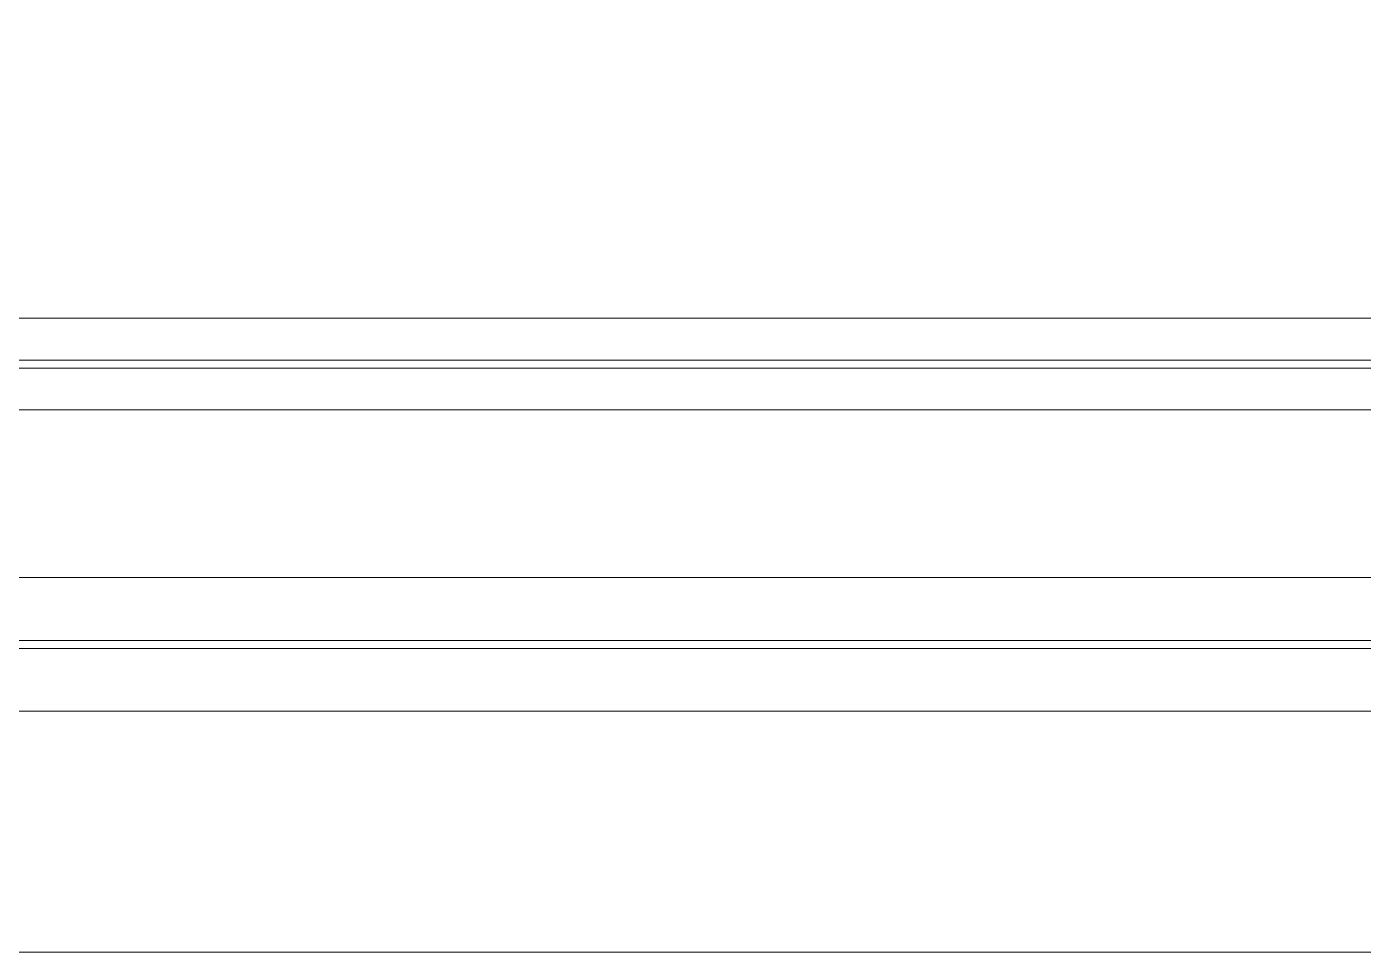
# Model space of a CAD drawing. Extents: x -2050 to 29725, y -1777 to 6820.
# Drawn here: x 15454.61 to 15467.37, y 320 to 328.84 of the extents above; entities that cross this region are included whole.
import ezdxf

# ---------------------------------------------------------------- set-up
doc = ezdxf.new("R2010")
doc.units = 0
doc.header["$LTSCALE"] = 25
doc.header["$MEASUREMENT"] = 0
doc.layers.get('0').update_dxf_attribs({"color": 9, "lineweight": 9})
for name, color, linetype, lineweight in [('06D', 9, 'Continuous', 9), ('10', 9, 'Continuous', 9), ('15', 9, 'Continuous', 9)]:
    doc.layers.add(name, color=color, linetype=linetype, lineweight=lineweight)

# ---------------------------------------------------------------- blocks, each defined once
blk = doc.blocks.new('*U306')
at = {"layer": '15'}
for p, q in [((1.468840347965793, -18.9468617151615), (34.785355539678, -18.9468617151615)), ((1.468840347965793, -19.34686171515932), (34.785355539678, -19.34686171515932)), ((1.468840347965793, -19.4228617151557), (34.785355539678, -19.4228617151557)), ((1.468840347965793, -19.82286171514988), (34.785355539678, -19.82286171514988)), ((1.468840347965793, -21.4228617151266), (34.785355539678, -21.4228617151266)), ((1.468840347965793, -22.02286171511514), (34.785355539678, -22.02286171511514)), ((1.468840347965793, -22.09886171511243), (34.785355539678, -22.09886171511243)), ((1.468840347965793, -22.69886171510369), (34.785355539678, -22.69886171510369))]:
    blk.add_line(p, q, dxfattribs=at)
blk = doc.blocks.new('p-2. kat planı')
at = {"layer": '06D'}
blk.add_lwpolyline([(13047.49999999968, 1124.026758619042), (13047.49999999928, 320.0000000054934), (15478.81868919052, 319.9999995004982)], dxfattribs=at)
at = {"layer": '10'}
blk.add_blockref('*U306', (15445.83333333263, 344.9999994530737), dxfattribs=at)

msp = doc.modelspace()

# ---------------------------------------------------------------- block references
msp.add_blockref('p-2. kat planı', (0, 0))

doc.saveas('drawing.dxf')
